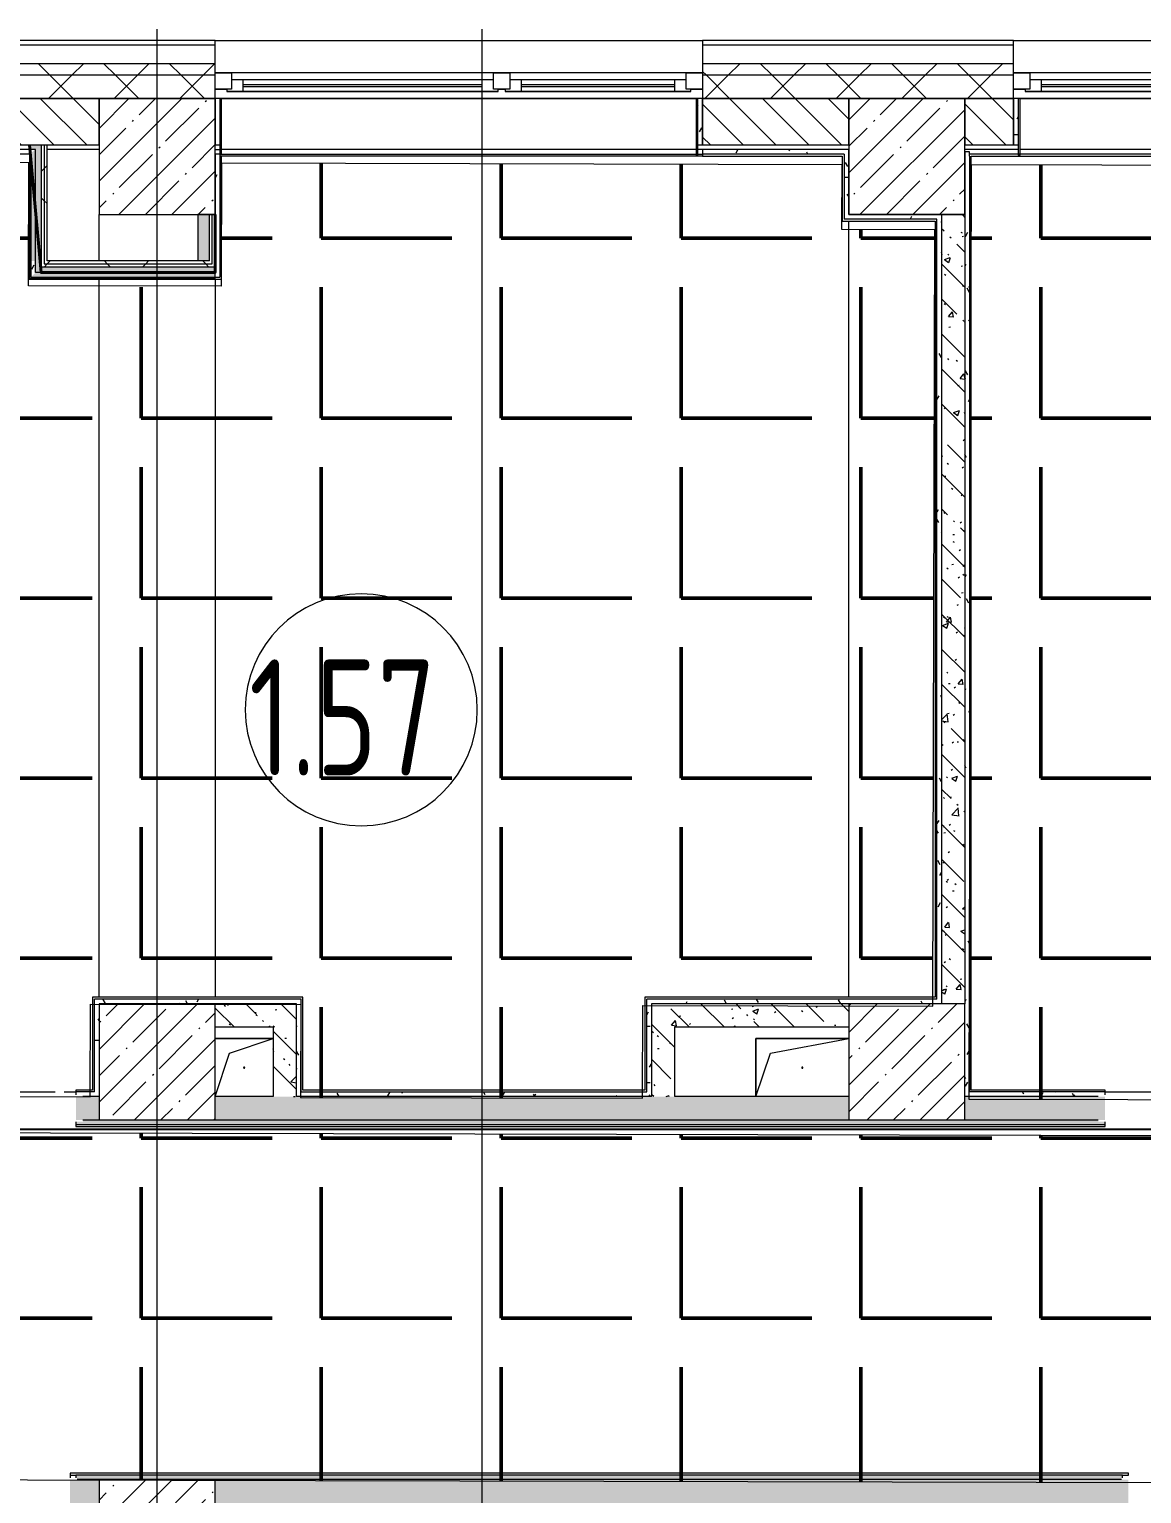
# Model space of a CAD drawing. Header units: millimetres. Extents: x -213547 to 415037, y -3642 to 106956.
# Drawn here: x 70074 to 74867, y 20953 to 27262 of the extents above; entities that cross this region are included whole.
import ezdxf

# ---------------------------------------------------------------- set-up
doc = ezdxf.new("R2010")
doc.units = ezdxf.units.MM
for name, color, linetype, lineweight in [('1144 Монтаж CF7', 152, 'Continuous', 50), ('5.5) Перег WD5', 3, 'Continuous', 40), ('A-AREA-BNDY', 7, 'Continuous', 5), ('A-AREA-IDEN', 7, 'Continuous', 9), ('A-FLOR', 7, 'Continuous', 9), ('A-GENM', 7, 'Continuous', 9), ('A-GLAZ', 7, 'Continuous', 9), ('A-GLAZ-1', 7, 'Continuous', 5), ('A-WALL', 7, 'Continuous', 5), ('I-WALL', 7, 'Continuous', 5), ('S-COLS', 7, 'Continuous', 9), ('S-COLS-1', 7, 'Continuous', 5), ('Оси', 7, 'Continuous', 9)]:
    doc.layers.add(name, color=color, linetype=linetype, lineweight=lineweight)
doc.layers.add('A-WALL-1', color=9, linetype='Continuous', lineweight=5, true_color=0x808080)
doc.layers.add('A-WALL-FNSH-1', color=9, linetype='Continuous', lineweight=5, true_color=0x808080)
doc.styles.add('ISOCPEUR_1', font='isocpeur.ttf', dxfattribs={"height": 350})
doc.styles.add('СПДС', font='ГОСТ тип А.ttf', dxfattribs={"width": 0.9})
doc.dimstyles.new('ISO-2_0_0_9К_Средний_округл2', dxfattribs={"dimscale": 304.8, "dimtxt": 199.196235, "dimasz": 0.492126, "dimexe": 0.393701, "dimexo": 0, "dimgap": 0, "dimtad": 1, "dimdec": 0, "dimrnd": 10, "dimzin": 0, "dimdsep": 46, "dimtxsty": 'ISOCPEUR_1', "dimblk1": 'OBLIQUE', "dimblk2": 'OBLIQUE', "dimsah": 1, "dimcen": 0.09, "dimdle": 0.393701, "dimazin": 0, "dimtfac": 1, "dimtdec": 4, "dimtix": 1, "dimtmove": 0, "dimatfit": 3, "dimfxl": 1, "dimtvp": 1, "dimtolj": 1, "dimtzin": 0, "dimarcsym": 2})
pattern_1 = [(135, (64.7, -136.06), (-150.8683, -150.8683), [213.36, -35.56, 7.112, -35.56]), (135, (64.7, 14.71), (-150.8683, -150.8683), []), (50, (64.7, -136.06), (255.05767, -22.3145), [26.67, -293.37]), (355, (64.7, -136.06), (-49.3404, 267.4791), [21.336, -234.696]), (100.451, (85.96, -137.92), (205.7195, 245.16356), [22.666, -249.326]), (46.184, (64.7, -64.94), (379.511, -58.86), [40.005, -440.055]), (96.636, (96.33, -69.85), (332.3634, 346.3991), [33.999, -373.989]), (351.184, (64.7, -64.94), (332.3669, 346.3953), [32.004, -352.044]), (21, (100.26, -82.72), (212.26017, -143.1711), [26.67, -293.37]), (326, (100.26, -82.72), (86.5224, 257.8632), [21.336, -234.696]), (71.451, (117.95, -94.65), (298.78395, 114.6901), [22.666, -249.326]), (37.5, (64.7, -136.06), (4.32385, 118.37751), [6.706, -225.146, 6.706, -231.546, -235.585]), (37.5, (64.7, -136.06), (4.32385, 118.37751), [-470.103, 6.706, -228.879]), (7.5, (64.7, -136.06), (93.54758, 140.2533), [6.706, -129.134, 6.706, -219.812, -89.789]), (7.5, (64.7, -136.06), (93.54758, 140.2533), [-362.356, 6.706, -83.083]), (327.5, (-14.6, -136.06), (189.82734, -8.02019), [6.706, -82.194, 6.706, -270.662, -368.046]), (327.5, (-14.6, -136.06), (189.82734, -8.02019), [-366.268, 6.706, -361.34]), (317.5, (-50.16, -136.06), (207.38114, 35.59764), [6.706, -108.864, 6.706, -177.495, -261.366]), (317.5, (-50.16, -136.06), (207.38114, 35.59764), [-299.771, 6.706, -254.66])]
pattern_2 = [(45, (64.7, -136.06), (-114.04925, 114.04925), []), (45, (178.75, -136.06), (-114.04925, 114.04925), [201.612, -40.322, 6.706, -33.617])]
pattern_3 = [(45, (64.7, -136.06), (-141.42136, 141.42136), []), (135, (64.7, -136.06), (-141.42136, -141.42136), [])]
pattern_4 = [(0, (64.7, -136.06), (243.84, 60.96), [20.117, -162.763, 20.117, -162.763, -975.36]), (0, (64.7, -136.06), (243.84, 60.96), [-365.76, 20.117, -345.643, 20.117, -162.763, -426.72]), (0, (64.7, -136.06), (243.84, 60.96), [-914.4, 20.117, -101.803, 20.117, -284.683]), (120, (156.14, -105.58), (-174.71291, 180.691634), [20.117, -162.763, 20.117, -162.763, -975.36]), (120, (156.14, -105.58), (-174.71291, 180.691634), [-365.76, 20.117, -345.643, 20.117, -162.763, -426.72]), (120, (156.14, -105.58), (-174.71291, 180.691634), [-914.4, 20.117, -101.803, 20.117, -284.683]), (240, (186.62, 16.34), (-69.12709, -241.651634), [20.117, -162.763, 20.117, -162.763, -975.36]), (240, (186.62, 16.34), (-69.12709, -241.651634), [-365.76, 20.117, -345.643, 20.117, -162.763, -426.72]), (240, (186.62, 16.34), (-69.12709, -241.651634), [-914.4, 20.117, -101.803, 20.117, -284.683])]
pattern_5 = [(45, (64.7, -136.06), (-212.132, 212.132), []), (135, (64.7, -136.06), (-212.132, -212.132), [])]
pattern_6 = [(0, (0, 0), (0, 775.335), [563.88, -211.455]), (90, (0, 0), (-775.335, 5e-14), [563.88, -211.455])]

# ---------------------------------------------------------------- blocks, each defined once
blk = doc.blocks.new('BSC_Колонна _Прямоугольная - 500х500-V49-Объем проектирования 1 этажа')
at = {"layer": 'S-COLS-1'}
h = blk.add_hatch(dxfattribs=at)
h.set_pattern_fill('FP_73', color=256, style=0, pattern_type=2)
h.set_pattern_definition([(45, (-73790, -22950), (-114.04925, 114.04925), []), (45, (-73675.95, -22950), (-114.04925, 114.04925), [201.613, -40.323, 6.706, -33.617])])
h.paths.add_polyline_path([(250, -250), (250, 250), (-250, 250), (-250, -250), (157.5, -250)])
for p, q in [((250, 250), (-250, 250)), ((-250, 250), (-250, -250)), ((250, -250), (250, 250)), ((-250, -250), (250, -250))]:
    blk.add_line(p, q, dxfattribs=at)
blk = doc.blocks.new('BSC_Колонна _Прямоугольная - 500х500-V50-Объем проектирования 1 этажа')
at = {"layer": 'S-COLS-1'}
h = blk.add_hatch(dxfattribs=at)
h.set_pattern_fill('FP_74', color=256, style=0, pattern_type=2)
h.set_pattern_definition([(45, (-70560, -22950), (-114.04925, 114.04925), []), (45, (-70445.95, -22950), (-114.04925, 114.04925), [201.613, -40.323, 6.706, -33.617])])
h.paths.add_polyline_path([(103.4, -250), (250, -250), (250, 250), (-250, 250), (-250, -250)])
for p, q in [((250, 250), (-250, 250)), ((-250, 250), (-250, -250)), ((250, -250), (250, 250)), ((-250, -250), (250, -250))]:
    blk.add_line(p, q, dxfattribs=at)
blk = doc.blocks.new('GM_Отверстие прямоугольное _в плите_ - Отверстие-21612502-Объем проектирования 1 этажа')
at = {"layer": 'A-GENM'}
for p, q in [((-200, -125), (-200, 125)), ((-200, 125), (200, 125)), ((200, 125), (-200, 125)), ((-200, 125), (-200, -125)), ((-137.5, 62.5), (200, 125)), ((-200, -125), (-137.5, 62.5))]:
    blk.add_line(p, q, dxfattribs=at)
for start, end in [(360, 180), (180, 360)]:
    blk.add_arc((0, 0), 2.5, start, end, dxfattribs=at)
blk = doc.blocks.new('GM_Отверстие прямоугольное _в плите_ - Отверстие-21605184-Объем проектирования 1 этажа')
at = {"layer": 'A-GENM'}
for p, q in [((-125, 125), (125, 125)), ((125, 125), (-125, 125)), ((-62.5, 62.5), (125, 125)), ((-125, -125), (-62.5, 62.5))]:
    blk.add_line(p, q, dxfattribs=at)
for start, end in [(360, 180), (180, 360)]:
    blk.add_arc((0, 0), 2.5, start, end, dxfattribs=at)
blk = doc.blocks.new('BSC_Колонна _Прямоугольная - 500х500-V131-Объем проектирования 1 этажа')
at = {"layer": 'S-COLS-1'}
h = blk.add_hatch(dxfattribs=at)
h.set_pattern_fill('FP_132', color=256, style=0, pattern_type=2)
h.set_pattern_definition([(45, (-70560, -20900), (-114.04925, 114.04925), []), (45, (-70445.95, -20900), (-114.04925, 114.04925), [201.613, -40.323, 6.706, -33.617])])
h.paths.add_polyline_path([(-250, -250), (250, -250), (250, 250), (-250, 250), (-250, -237.6)])
for p, q in [((250, 250), (-250, 250)), ((-250, 250), (-250, -250)), ((250, -250), (250, 250)), ((-250, -250), (250, -250))]:
    blk.add_line(p, q, dxfattribs=at)
blk = doc.blocks.new('120_Окно_СКБ_2Ст - 120_Окно_СКБ_2Ст 2100х2400 _мал створка справа_-19092174-Объем проектирования 1 этажа')
at = {"layer": 'A-GLAZ'}
for p, q in [((-1050, -75), (-1050, -5)), ((-1050, -5), (-980, -5)), ((-980, -5), (-980, -75)), ((150, -35), (-980, -35)), ((-980, -35), (-980, -75)), ((-930, -85), (-930, -35)), ((100, -85), (100, -35)), ((150, -75), (150, -5)), ((150, -5), (220, -5)), ((150, -75), (150, -35)), ((220, -5), (220, -75)), ((980, -35), (220, -35)), ((220, -35), (220, -75)), ((270, -85), (270, -35)), ((930, -85), (930, -35)), ((980, -75), (980, -5)), ((980, -5), (1050, -5)), ((980, -75), (980, -35)), ((1050, -5), (1050, -75)), ((-980, -75), (-1050, -75)), ((-980, -75), (-1000, -75)), ((-1000, -75), (-1000, -85)), ((-1000, -85), (170, -85)), ((170, -85), (-1000, -85)), ((220, -75), (150, -75)), ((170, -75), (150, -75)), ((170, -85), (170, -75)), ((220, -75), (200, -75)), ((200, -75), (200, -85)), ((200, -85), (1000, -85)), ((1000, -85), (200, -85)), ((1050, -75), (980, -75)), ((1000, -75), (980, -75)), ((1000, -85), (1000, -75))]:
    blk.add_line(p, q, dxfattribs=at)
at = {"layer": 'A-GLAZ-1'}
for p, q in [((1050, -5), (-1050, -5)), ((-930, -55), (100, -55)), ((270, -55), (930, -55)), ((-1050, -75), (-1000, -75)), ((100, -65), (-930, -65)), ((170, -75), (200, -75)), ((930, -65), (270, -65)), ((1000, -75), (1050, -75))]:
    blk.add_line(p, q, dxfattribs=at)
blk = doc.blocks.new('Марка_Помещения - Номер-25198446-Объем проектирования 1 этажа')
at = {"layer": 'A-AREA-IDEN'}
for start, end in [(360, 180), (180, 360)]:
    blk.add_arc((0, 0), 2.5, start, end, dxfattribs=at)
blk = doc.blocks.new('_Oblique')
at = {"color": 0, "linetype": 'ByBlock', "lineweight": -2}
blk.add_line((-0.5, -0.5), (0.5, 0.5), dxfattribs=at)
blk = doc.blocks.new('*D2021')
at = {"layer": '5.5) Перег WD5', "color": 0, "lineweight": -2, "transparency": 16777216}
for p, q in [((34274.7, 22501.5), (34274.7, 22643.4)), ((34604.7, 22501.5), (34604.7, 22643.4)), ((34154.7, 22523.4), (34604.7, 22523.4)), ((34604.7, 22523.4), (87153.3, 22523.4))]:
    blk.add_line(p, q, dxfattribs=at)
at = {"layer": 'Defpoints', "color": 0, "transparency": 16777216}
for p in [(34604.7, 22523.4), (34274.7, 22501.5), (34604.7, 22501.5)]:
    blk.add_point(p, dxfattribs=at)
at = {"layer": '5.5) Перег WD5', "color": 0, "lineweight": -2, "transparency": 16777216, "xscale": 304.8, "yscale": 304.8, "zscale": 304.8, "rotation": 180}
blk.add_blockref('_Oblique', (34274.7, 22523.4), dxfattribs=at)
at = {"layer": '5.5) Перег WD5', "color": 0, "lineweight": -2, "transparency": 16777216, "xscale": 304.8, "yscale": 304.8, "zscale": 304.8}
blk.add_blockref('_Oblique', (34604.7, 22523.4), dxfattribs=at)
at = {"layer": '5.5) Перег WD5', "color": 0, "lineweight": 25, "transparency": 16777216, "insert": (86593.3, 22990.1), "char_height": 350, "width": 455.087, "attachment_point": 1, "line_spacing_factor": 1.149209, "style": 'ISOCPEUR_1'}
blk.add_mtext('\\A1;330', dxfattribs=at)

msp = doc.modelspace()

# ---------------------------------------------------------------- hatches: boundary and pattern name
at = {"layer": '1144 Монтаж CF7'}
h = msp.add_hatch(dxfattribs=at)
h.set_pattern_fill('ANGLE', color=256, scale=111)
h.set_pattern_definition(pattern_6)
h.paths.add_polyline_path([(85618.1, 19976.5), (85618, 19928.5), (86718, 19926), (86718.1, 19966), (86858.1, 19965.6), (86861.6, 21455.6), (86436.2, 21456.6), (86436.3, 21476.6), (85486.3, 21478.9), (85486.3, 21458.9), (85381.6, 21459.1), (85381.6, 21451.1), (82353.6, 21458.2), (82356, 22478.2), (68336, 22511.1), (68345.9, 26719.1), (67174.4, 26721.9), (67174.3, 26693.9), (66851.8, 26694.6), (66850.9, 26314.6), (66198.9, 26316.1), (66199, 26336.1), (64445.7, 26340.3), (64445.6, 26328.3), (62645.6, 26332.5), (62645.7, 26344.5), (60847, 26348.7), (60846.9, 26328.7), (60199, 26330.2), (60199, 26350.2), (59735.7, 26351.3), (59735.7, 26339.3), (57935.7, 26343.5), (57935.7, 26355.5), (57641, 26356.2), (57638.8, 25422.2), (58018.8, 25421.3), (58017.4, 24841.4), (58189.4, 24840.9), (58189.1, 24672.9), (58199.1, 24672.9), (58199.1, 24692.9), (58769.1, 24691.6), (58769.1, 24671.6), (59869.1, 24669), (59869.1, 24689), (60659.1, 24687.1), (60719.4, 24807), (66847.4, 24792.6), (66842, 22514.6), (66342, 22515.8), (66338.5, 21021.8), (78758.3, 20992.7), (78755.9, 19992.7)])
h = msp.add_hatch(dxfattribs=at)
h.set_pattern_fill('ANGLE', color=256, scale=111)
h.set_pattern_definition(pattern_6)
h.paths.add_polyline_path([(68492.4, 22666.8), (70336.4, 22662.4), (70337.3, 23062.4), (71243.3, 23060.3), (71242.4, 22660.3), (72716.4, 22656.8), (72717.3, 23056.8), (73967.3, 23053.9), (73975.1, 26397.9), (73575.1, 26398.8), (73575.8, 26678.8), (70901.8, 26685.1), (70900.6, 26155.1), (70070.2, 26157.1), (70071.4, 26687.1), (68501.8, 26690.7)], flags=17)
h = msp.add_hatch(dxfattribs=at)
h.set_pattern_fill('ANGLE', color=256, scale=111)
h.set_pattern_definition(pattern_6)
h.paths.add_polyline_path([(74122.4, 22653.5), (76176.4, 22648.7), (76177.3, 23048.7), (77177.3, 23046.4), (77184.5, 26120.4), (76384.5, 26122.2), (76385.8, 26672.2), (74131.8, 26677.5)], flags=17)
at = {"layer": 'A-WALL'}
h = msp.add_hatch(dxfattribs=at)
h.set_pattern_fill('FP_24', color=256, style=0, pattern_type=2)
h.set_pattern_definition(pattern_3)
h.paths.add_polyline_path([(84814.7, 27063.9), (85034.7, 27063.9), (85034.7, 27113.9), (80414.7, 27113.9), (80414.7, 27063.9), (84813, 27063.9)])
h.paths.add_polyline_path([(77314.7, 27063.9), (77314.7, 27113.9), (76414.7, 27113.9), (76414.7, 27063.9), (77106.8, 27063.9)])
h.paths.add_polyline_path([(74314.7, 27063.9), (74314.7, 27113.9), (72974.7, 27113.9), (72974.7, 27063.9), (74012.2, 27063.9)])
h.paths.add_polyline_path([(68274.7, 27063.9), (70874.7, 27063.9), (70874.7, 27113.9), (68274.7, 27113.9)])
h.paths.add_polyline_path([(66791.5, 27063.9), (67174.7, 27063.9), (67174.7, 27113.9), (66224.7, 27113.9), (66224.7, 27063.9)])
h.paths.add_polyline_path([(60069.7, 27063.9), (61124.7, 27063.9), (61124.7, 27113.9), (60069.7, 27113.9), (60069.7, 27073.9)])
h.paths.add_polyline_path([(57507.7, 27063.9), (57769.7, 27063.9), (57769.7, 27113.9), (56924.7, 27113.9), (56924.7, 27063.9)])
h.paths.add_polyline_path([(54824.7, 27063.9), (54824.7, 27113.9), (53924.7, 27113.9), (53924.7, 27063.9), (54413.1, 27063.9)])
h.paths.add_polyline_path([(50924.7, 27063.9), (51824.7, 27063.9), (51824.7, 27113.9), (50924.7, 27113.9), (50924.7, 27073.9)])
h.paths.add_polyline_path([(47724.7, 27063.9), (48824.7, 27063.9), (48824.7, 27113.9), (47724.7, 27113.9), (47724.7, 27073.9)])
h.paths.add_polyline_path([(43066.2, 27063.9), (44624.7, 27063.9), (44624.7, 27113.9), (42224.7, 27113.9), (42224.7, 27063.9), (42844.7, 27063.9)])
h = msp.add_hatch(dxfattribs=at)
h.set_pattern_fill('FP_24', color=256, style=0, pattern_type=2)
h.set_pattern_definition(pattern_3)
h.paths.add_polyline_path([(73604.7, 26963.9), (74314.7, 26963.9), (74314.7, 27063.9), (72974.7, 27063.9), (72974.7, 26963.9), (72980.6, 26963.9)])
h.paths.add_polyline_path([(42844.7, 26963.9), (44624.7, 26963.9), (44624.7, 27063.9), (42224.7, 27063.9), (42224.7, 26963.9), (42824.7, 26963.9)])
h.paths.add_polyline_path([(84327.5, 26963.9), (85034.7, 26963.9), (85034.7, 27063.9), (80414.7, 27063.9), (80414.7, 26963.9), (84164.7, 26963.9)])
h.paths.add_polyline_path([(47724.7, 26963.9), (48824.7, 26963.9), (48824.7, 27063.9), (47724.7, 27063.9), (47724.7, 27003.6)])
h.paths.add_polyline_path([(50924.7, 26963.9), (51824.7, 26963.9), (51824.7, 27063.9), (50924.7, 27063.9), (50924.7, 27003.9)])
h.paths.add_polyline_path([(53924.7, 26963.9), (54824.7, 26963.9), (54824.7, 27063.9), (53924.7, 27063.9), (53924.7, 27003.9)])
h.paths.add_polyline_path([(57414.7, 26963.9), (57769.7, 26963.9), (57769.7, 27063.9), (56924.7, 27063.9), (56924.7, 26963.9)])
h.paths.add_polyline_path([(77106.8, 26963.9), (77314.7, 26963.9), (77314.7, 27063.9), (76414.7, 27063.9), (76414.7, 26963.9), (76814.7, 26963.9)])
h.paths.add_polyline_path([(60069.7, 26963.9), (61124.7, 26963.9), (61124.7, 27063.9), (60069.7, 27063.9), (60069.7, 27003.9)])
h.paths.add_polyline_path([(67124.7, 26963.9), (67142.7, 26965.9), (67142.7, 26973.9), (67174.7, 26973.9), (67174.7, 27063.9), (66224.7, 27063.9), (66224.7, 26963.9), (66824.7, 26963.9)])
h.paths.add_polyline_path([(70374.7, 26963.9), (70874.7, 26963.9), (70874.7, 27063.9), (68274.7, 27063.9), (68274.7, 26973.9), (68306.7, 26973.9), (68306.7, 26965.9), (70041.4, 26963.9)])
h = msp.add_hatch(dxfattribs=at)
h.set_pattern_fill('FP_2', color=256, style=0, pattern_type=2)
h.set_pattern_definition([(135, (64.7, -136.06), (-70.71068, -70.71068), [])])
h.paths.add_polyline_path([(42824.7, 26763.9), (44624.7, 26763.9), (44624.7, 26963.9), (42824.7, 26963.9), (42824.7, 26886.2)])
h.paths.add_polyline_path([(56924.7, 26763.9), (57769.7, 26763.9), (57769.7, 26963.9), (56924.7, 26963.9), (56924.7, 26886.2)])
h.paths.add_polyline_path([(80714.7, 26763.9), (80714.7, 26963.9), (80414.7, 26963.9), (80414.7, 26763.9)])
h.paths.add_polyline_path([(54224.7, 26763.9), (54224.7, 26963.9), (53924.7, 26963.9), (53924.7, 26763.9)])
h.paths.add_polyline_path([(76814.7, 26763.9), (76814.7, 26963.9), (76414.7, 26963.9), (76414.7, 26763.9), (76591, 26763.9)])
h.paths.add_polyline_path([(60069.7, 26763.9), (60224.7, 26763.9), (60224.7, 26963.9), (60069.7, 26963.9), (60069.7, 26800.4)])
h.paths.add_polyline_path([(60824.7, 26763.9), (61124.7, 26763.9), (61124.7, 26963.9), (60824.7, 26963.9), (60824.7, 26817.8)])
h.paths.add_polyline_path([(74314.7, 26763.9), (74314.7, 26963.9), (74104.7, 26963.9), (74104.7, 26763.9)])
h.paths.add_polyline_path([(47724.7, 26763.9), (48224.7, 26763.9), (48223.9, 26963.9), (47724.7, 26963.9), (47724.7, 26886.2)])
h.paths.add_polyline_path([(51464.7, 26763.9), (51824.7, 26763.9), (51824.7, 26963.9), (50924.7, 26963.9), (50924.7, 26763.9), (51406.5, 26763.9)])
h.paths.add_polyline_path([(73604.7, 26763.9), (73604.7, 26963.9), (72974.7, 26963.9), (72974.7, 26763.9), (73496.4, 26763.9)])
h.paths.add_polyline_path([(66848.7, 26763.9), (67124.7, 26763.9), (67124.7, 26963.9), (66824.7, 26963.9), (66824.7, 26763.9)])
h.paths.add_polyline_path([(70374.7, 26763.9), (70374.7, 26963.9), (68274.7, 26963.9), (68270.7, 26763.9), (69886.1, 26763.9)])
at = {"layer": 'I-WALL'}
h = msp.add_hatch(dxfattribs=at)
h.set_pattern_fill('FP_191', color=256, style=0, pattern_type=2)
h.set_pattern_definition(pattern_4)
h.paths.add_polyline_path([(72974.7, 26763.9), (72974.7, 26963.9), (72954.7, 26963.9), (72954.7, 26763.9)])
h = msp.add_hatch(dxfattribs=at)
h.set_pattern_fill('FP_191', color=256, style=0, pattern_type=2)
h.set_pattern_definition(pattern_4)
h.paths.add_polyline_path([(74334.7, 26763.9), (74334.7, 26963.9), (74314.7, 26963.9), (74314.7, 26763.9)])
for points in [[(70100.3, 26238.9), (70125.3, 26238.9), (70125.3, 26763.9), (70075.3, 26763.9), (70075.3, 26743.9), (70100.3, 26743.9), (70075.3, 26723.9), (70075.3, 26263.9), (70100.3, 26263.9), (70100.3, 26245.2)], [(70849.7, 26263.9), (70849.7, 26463.9), (70799.7, 26463.9), (70799.7, 26263.9)], [(70415.1, 26188.9), (70874.7, 26188.9), (70874.7, 26238.9), (70100.3, 26238.9), (70100.3, 26213.9), (70080.3, 26193.9), (70075.3, 26193.9), (70075.3, 26188.9), (70401.8, 26188.9)]]:
    msp.add_hatch(color=256, dxfattribs=at).paths.add_polyline_path(points)
h = msp.add_hatch(dxfattribs=at)
h.set_pattern_fill('FP_192', color=256, style=0, pattern_type=2)
h.set_pattern_definition(pattern_5)
h.paths.add_polyline_path([(70125.3, 26251.4), (70137.8, 26251.4), (70137.8, 26763.9), (70125.3, 26763.9), (70125.3, 26263.9)])
h = msp.add_hatch(dxfattribs=at)
h.set_pattern_fill('FP_192', color=256, style=0, pattern_type=2)
h.set_pattern_definition(pattern_5)
h.paths.add_polyline_path([(70137.8, 26263.9), (70150.3, 26263.9), (70150.3, 26763.9), (70137.8, 26763.9), (70137.8, 26356.2)])
h = msp.add_hatch(dxfattribs=at)
h.set_pattern_fill('FP_191', color=256, style=0, pattern_type=2)
h.set_pattern_definition(pattern_4)
h.paths.add_polyline_path([(68515.6, 26723.9), (70075.3, 26726.1), (70100.3, 26743.9), (68494.7, 26743.9), (68494.7, 26723.9)])
h = msp.add_hatch(dxfattribs=at)
h.set_pattern_fill('FP_191', color=256, style=0, pattern_type=2)
h.set_pattern_definition(pattern_4)
h.paths.add_polyline_path([(70892.5, 26213.9), (70894.7, 26213.9), (70894.7, 26723.9), (70874.7, 26723.9), (70874.7, 26213.9)])
h = msp.add_hatch(dxfattribs=at)
h.set_pattern_fill('FP_191', color=256, style=0, pattern_type=2)
h.set_pattern_definition(pattern_4)
h.paths.add_polyline_path([(70902.7, 26723.9), (70902.7, 26743.9), (70894.7, 26743.9), (70895, 26723.9)])
h.paths.add_polyline_path([(72980.6, 26723.9), (73604.7, 26723.9), (73604.7, 26743.9), (72974.7, 26743.9), (72974.7, 26723.9)])
h = msp.add_hatch(dxfattribs=at)
h.set_pattern_fill('FP_191', color=256, style=0, pattern_type=2)
h.set_pattern_definition(pattern_4)
h.paths.add_polyline_path([(73604.7, 26443.9), (73604.7, 26723.9), (73584.7, 26723.9), (73584.7, 26443.9)])
h = msp.add_hatch(dxfattribs=at)
h.set_pattern_fill('FP_191', color=256, style=0, pattern_type=2)
h.set_pattern_definition(pattern_4)
h.paths.add_polyline_path([(74104.7, 22663.9), (74124.7, 22663.9), (74124.7, 26733.9), (74104.7, 26733.9), (74104.7, 22683.9)])
h = msp.add_hatch(dxfattribs=at)
h.set_pattern_fill('FP_191', color=256, style=0, pattern_type=2)
h.set_pattern_definition(pattern_4)
h.paths.add_polyline_path([(74004.7, 26443.9), (74004.7, 26463.9), (73604.7, 26463.9), (73604.7, 26443.9), (73984.7, 26443.9)])
h = msp.add_hatch(dxfattribs=at)
h.set_pattern_fill('FP_191', color=256, style=0, pattern_type=2)
h.set_pattern_definition(pattern_4)
h.paths.add_polyline_path([(74004.7, 23063.9), (74004.7, 26443.9), (73984.7, 26443.5), (73984.7, 23063.9)])
h = msp.add_hatch(dxfattribs=at)
h.set_pattern_fill('FP_41', color=256, style=0, pattern_type=2)
h.set_pattern_definition(pattern_1)
h.paths.add_polyline_path([(74104.7, 23063.9), (74104.7, 26463.9), (74004.7, 26463.9), (74004.7, 23063.9), (74012.2, 23063.9)])
h = msp.add_hatch(dxfattribs=at)
h.set_pattern_fill('FP_191', color=256, style=0, pattern_type=2)
h.set_pattern_definition(pattern_4)
h.paths.add_polyline_path([(70080.3, 26193.9), (70100.3, 26213.9), (70098.3, 26263.9), (70080.3, 26263.9), (70080.3, 26213.9)])
h = msp.add_hatch(dxfattribs=at)
h.set_pattern_fill('FP_192', color=256, style=0, pattern_type=2)
h.set_pattern_definition(pattern_5)
h.paths.add_polyline_path([(70849.7, 26238.9), (70874.7, 26238.9), (70874.7, 26251.4), (70125.3, 26251.2), (70125.3, 26238.9), (70799.7, 26238.9)])
h = msp.add_hatch(dxfattribs=at)
h.set_pattern_fill('FP_192', color=256, style=0, pattern_type=2)
h.set_pattern_definition(pattern_5)
h.paths.add_polyline_path([(70849.7, 26251.4), (70862.2, 26251.4), (70862.2, 26263.9), (70137.8, 26263.9), (70137.8, 26251.4), (70799.7, 26251.4)])
h = msp.add_hatch(dxfattribs=at)
h.set_pattern_fill('FP_191', color=256, style=0, pattern_type=2)
h.set_pattern_definition(pattern_4)
h.paths.add_polyline_path([(70874.7, 23063.9), (71224.7, 23063.9), (71224.7, 23083.9), (70354.7, 23083.9), (70356.5, 23063.9), (70436.1, 23063.9)])
h = msp.add_hatch(dxfattribs=at)
h.set_pattern_fill('FP_191', color=256, style=0, pattern_type=2)
h.set_pattern_definition(pattern_4)
h.paths.add_polyline_path([(70374.7, 22683.9), (70374.7, 23063.9), (70354.7, 23063.5), (70354.7, 22683.9)])
h = msp.add_hatch(dxfattribs=at)
h.set_pattern_fill('FP_41', color=256, style=0, pattern_type=2)
h.set_pattern_definition(pattern_1)
h.paths.add_polyline_path([(71224.7, 22963.9), (71224.7, 23063.9), (70874.7, 23063.9), (70874.7, 22963.9), (71124.7, 22963.9)])
h = msp.add_hatch(dxfattribs=at)
h.set_pattern_fill('FP_191', color=256, style=0, pattern_type=2)
h.set_pattern_definition(pattern_4)
h.paths.add_polyline_path([(71224.7, 22683.9), (71244.7, 22684), (71244.7, 23083.9), (71224.7, 23083.9), (71224.7, 22684.3)])
h = msp.add_hatch(dxfattribs=at)
h.set_pattern_fill('FP_191', color=256, style=0, pattern_type=2)
h.set_pattern_definition(pattern_4)
h.paths.add_polyline_path([(72754.7, 23063.9), (73984.7, 23063.9), (73984.7, 23083.9), (72734.7, 23083.9), (72734.7, 23063.9)])
h = msp.add_hatch(dxfattribs=at)
h.set_pattern_fill('FP_191', color=256, style=0, pattern_type=2)
h.set_pattern_definition(pattern_4)
h.paths.add_polyline_path([(72754.7, 22663.9), (72754.7, 23063.9), (72734.7, 23063.9), (72734.7, 22663.9)])
h = msp.add_hatch(dxfattribs=at)
h.set_pattern_fill('FP_41', color=256, style=0, pattern_type=2)
h.set_pattern_definition(pattern_1)
h.paths.add_polyline_path([(72854.7, 22963.9), (73604.7, 22963.9), (73604.7, 23063.9), (72754.7, 23063.9), (72754.7, 22963.9)])
h = msp.add_hatch(dxfattribs=at)
h.set_pattern_fill('FP_41', color=256, style=0, pattern_type=2)
h.set_pattern_definition(pattern_1)
h.paths.add_polyline_path([(71224.7, 22663.9), (71224.7, 22963.9), (71124.7, 22963.9), (71124.7, 22663.9)])
h = msp.add_hatch(dxfattribs=at)
h.set_pattern_fill('FP_41', color=256, style=0, pattern_type=2)
h.set_pattern_definition(pattern_1)
h.paths.add_polyline_path([(72754.7, 22663.9), (72854.7, 22663.9), (72854.7, 22963.9), (72754.7, 22963.9), (72754.7, 22683.9)])
h = msp.add_hatch(dxfattribs=at)
h.set_pattern_fill('FP_41', color=256, style=0, pattern_type=2)
h.set_pattern_definition(pattern_1)
h.paths.add_polyline_path([(82394.7, 22563.9), (82494.7, 22563.9), (82494.7, 22663.9), (82294.7, 22661.9), (82294.7, 22653.9), (82264.7, 22653.9), (82264.7, 22573.9), (82294.7, 22573.9), (82294.7, 22565.9), (82374.7, 22563.9)])
h.paths.add_polyline_path([(78764.5, 22563.9), (80714.7, 22563.9), (80714.7, 22663.9), (78514.7, 22663.9), (78514.7, 22563.9), (78544.7, 22563.9)])
h.paths.add_polyline_path([(81232.9, 22563.9), (81284.7, 22565.9), (81284.7, 22573.9), (81314.7, 22573.9), (81314.7, 22653.9), (81284.7, 22653.9), (81284.7, 22661.9), (81214.7, 22660.4), (81214.7, 22563.9)])
h.paths.add_polyline_path([(77384.7, 22563.9), (77414.7, 22563.9), (77414.7, 22663.9), (77314.7, 22663.9), (77314.7, 22563.9), (77344.5, 22563.9)])
h.paths.add_polyline_path([(76233.5, 22563.9), (76814.7, 22563.9), (76814.7, 22663.9), (75809.5, 22663.9), (75809.5, 22563.9), (76075.2, 22563.9)])
h.paths.add_polyline_path([(74124.7, 22563.9), (74709.5, 22563.9), (74709.5, 22663.9), (74104.7, 22663.9), (74104.7, 22563.9)])
h.paths.add_polyline_path([(73604.7, 22563.9), (73604.7, 22663.9), (70874.7, 22663.9), (70874.7, 22563.9), (73584.7, 22563.9)])
h.paths.add_polyline_path([(70304.7, 22563.9), (70374.7, 22563.9), (70374.7, 22663.9), (70274.7, 22663.9), (70274.7, 22563.9)])
h.paths.add_polyline_path([(69174.7, 22563.9), (69174.7, 22663.9), (68374.7, 22663.9), (68374.7, 22563.9), (69149.7, 22563.9)])
h = msp.add_hatch(dxfattribs=at)
h.set_pattern_fill('FP_191', color=256, style=0, pattern_type=2)
h.set_pattern_definition(pattern_4)
h.paths.add_polyline_path([(70304.7, 22663.9), (70374.7, 22663.9), (70374.7, 22683.9), (70274.7, 22683.9), (70274.7, 22671.9), (70304.7, 22671.4)])
h.paths.add_polyline_path([(68474.7, 22663.9), (69144.7, 22664.8), (69144.7, 22671.9), (69174.7, 22671.9), (69174.7, 22683.9), (68474.7, 22683.9)])
h = msp.add_hatch(dxfattribs=at)
h.set_pattern_fill('FP_191', color=256, style=0, pattern_type=2)
h.set_pattern_definition(pattern_4)
h.paths.add_polyline_path([(72734.7, 22663.9), (72734.7, 22683.9), (71224.7, 22683.9), (71224.7, 22663.9), (71949.1, 22663.9)])
h = msp.add_hatch(dxfattribs=at)
h.set_pattern_fill('FP_191', color=256, style=0, pattern_type=2)
h.set_pattern_definition(pattern_4)
h.paths.add_polyline_path([(76194.7, 22663.9), (76194.7, 22683.9), (75809.5, 22683.9), (75809.5, 22671.9), (75839.5, 22671.9), (75839.5, 22663.9), (76075.2, 22663.9)])
h.paths.add_polyline_path([(74124.7, 22663.9), (74679.5, 22665), (74679.5, 22671.9), (74709.5, 22671.9), (74709.5, 22683.9), (74124.7, 22683.9)])
h = msp.add_hatch(dxfattribs=at)
h.set_pattern_fill('FP_191', color=256, style=0, pattern_type=2)
h.set_pattern_definition(pattern_4)
h.paths.add_polyline_path([(82394.7, 22543.9), (82394.7, 22563.9), (82264.7, 22563.9), (82264.7, 22543.9), (82374.7, 22543.9)])
h.paths.add_polyline_path([(81140.3, 22543.9), (81314.7, 22543.9), (81314.7, 22563.9), (78544.7, 22563.7), (78544.7, 22555.9), (78514.7, 22555.9), (78514.7, 22543.9), (80912, 22543.9)])
h.paths.add_polyline_path([(76814.7, 22543.9), (77414.7, 22543.9), (77414.7, 22555.9), (77384.7, 22555.9), (77384.7, 22563.9), (75839.5, 22563.6), (75839.5, 22555.9), (75809.5, 22555.9), (75809.5, 22543.9), (76314.7, 22543.9)])
h.paths.add_polyline_path([(74124.7, 22543.9), (74709.5, 22543.9), (74709.5, 22555.9), (74679.5, 22555.9), (74679.5, 22563.9), (70304.7, 22563.8), (70304.7, 22555.9), (70274.7, 22555.9), (70274.7, 22543.9), (74104.7, 22543.9)])
h.paths.add_polyline_path([(69149.7, 22543.9), (69174.7, 22543.9), (69174.7, 22555.9), (69144.7, 22555.9), (69144.7, 22563.9), (68374.7, 22563.9), (68374.7, 22543.9), (69144.7, 22543.9)])
h = msp.add_hatch(dxfattribs=at)
h.set_pattern_fill('FP_191', color=256, style=0, pattern_type=2)
h.set_pattern_definition(pattern_4)
h.paths.add_polyline_path([(78644.5, 21013.9), (78744.5, 21013.9), (78744.5, 21033.9), (78444.5, 21033.9), (78444.5, 21021.9), (78474.5, 21021.9), (78474.5, 21013.9), (78624.5, 21013.9)])
h.paths.add_polyline_path([(76333.1, 21013.9), (77314.5, 21013.9), (77314.5, 21021.9), (77344.5, 21021.9), (77344.5, 21033.9), (76234.5, 21033.9), (76234.5, 21021.9), (76239.5, 21021.9), (76239.5, 21013.9)])
h.paths.add_polyline_path([(71949.1, 21013.9), (74779.5, 21013.9), (74779.5, 21021.9), (74784.5, 21021.9), (74784.5, 21033.9), (70274.7, 21033.9), (70274.7, 21021.9), (70279.7, 21021.9), (70279.7, 21013.9), (71633.6, 21013.9)])
h.paths.add_polyline_path([(68499.7, 21013.9), (69119.7, 21013.9), (69119.7, 21021.9), (69124.7, 21021.9), (69124.7, 21033.9), (68359.7, 21033.9), (68359.7, 21021.9), (68364.7, 21021.9), (68364.7, 21013.9), (68479.7, 21013.9)])
h.paths.add_polyline_path([(67025.6, 21013.9), (67204.7, 21014.1), (67204.7, 21021.9), (67209.7, 21021.9), (67209.7, 21033.9), (66324.7, 21033.9), (66324.7, 21013.9), (66844.7, 21013.9)])
h = msp.add_hatch(dxfattribs=at)
h.set_pattern_fill('FP_41', color=256, style=0, pattern_type=2)
h.set_pattern_definition(pattern_1)
h.paths.add_polyline_path([(78474.5, 20913.9), (78644.5, 20913.9), (78644.5, 21013.9), (78444.5, 21013.9), (78444.5, 20913.9)])
h.paths.add_polyline_path([(76239.5, 20913.9), (77344.5, 20913.9), (77344.5, 21013.9), (76209.5, 21013.9), (76209.5, 20913.9), (76234.5, 20913.9)])
h.paths.add_polyline_path([(70274.7, 20913.9), (70374.7, 20913.9), (70374.7, 21013.9), (70249.7, 21013.8), (70249.7, 20913.9)])
h.paths.add_polyline_path([(70874.7, 20913.9), (74809.5, 20913.9), (74809.5, 21013.9), (70874.7, 21013.9), (70874.7, 20928.2)])
h.paths.add_polyline_path([(69149.7, 20913.9), (69149.7, 21013.9), (68334.7, 21013.9), (68334.7, 20913.9), (69124.7, 20913.9)])
at = {"layer": 'S-COLS-1'}
h = msp.add_hatch(dxfattribs=at)
h.set_pattern_fill('FP_1', color=256, style=0, pattern_type=2)
h.set_pattern_definition(pattern_2)
h.paths.add_polyline_path([(70874.7, 26463.9), (70874.7, 26963.9), (70374.7, 26963.9), (70374.7, 26463.9), (70401.8, 26463.9)])
h = msp.add_hatch(dxfattribs=at)
h.set_pattern_fill('FP_1', color=256, style=0, pattern_type=2)
h.set_pattern_definition(pattern_2)
h.paths.add_polyline_path([(74104.7, 26463.9), (74104.7, 26963.9), (73604.7, 26963.9), (73604.7, 26463.9), (74012.2, 26463.9)])

# ---------------------------------------------------------------- linework, layer by layer
at = {"layer": '5.5) Перег WD5'}
msp.add_lwpolyline([(70874.7, 26463.9), (70874.7, 26213.9), (70125.3, 26213.9), (70075.3, 26763.9)], dxfattribs=at)
at = {"layer": 'A-AREA-BNDY', "flags": 128}
for points in [[(82356, 22478.2), (68336, 22511.1), (68345.9, 26719.1), (67174.4, 26721.9), (67174.3, 26693.9), (66851.8, 26694.6), (66850.9, 26314.6), (66198.9, 26316.1), (66199, 26336.1), (64445.7, 26340.3)], [(60719.4, 24807), (66847.4, 24792.6), (66842, 22514.6), (66342, 22515.8), (66338.5, 21021.8), (78758.3, 20992.7)]]:
    msp.add_lwpolyline(points, dxfattribs=at)
for points in [[(68492.4, 22666.8), (70336.4, 22662.4), (70337.3, 23062.4), (71243.3, 23060.3), (71242.4, 22660.3), (72716.4, 22656.8), (72717.3, 23056.8), (73967.3, 23053.9), (73975.1, 26397.9), (73575.1, 26398.8), (73575.8, 26678.8), (70901.8, 26685.1), (70900.6, 26155.1), (70070.2, 26157.1), (70071.4, 26687.1), (68501.8, 26690.7)], [(74122.4, 22653.5), (76176.4, 22648.7), (76177.3, 23048.7), (77177.3, 23046.4), (77184.5, 26120.4), (76384.5, 26122.2), (76385.8, 26672.2), (74131.8, 26677.5)]]:
    msp.add_lwpolyline(points, close=True, dxfattribs=at)
at = {"layer": 'A-FLOR'}
for p, q in [((70374.7, 26263.9), (70374.7, 26463.9)), ((70374.7, 26463.9), (70799.7, 26463.9)), ((73604.7, 23091.9), (73604.7, 26435.9)), ((70374.7, 23091.8), (70374.7, 26185.9)), ((70874.7, 26186.1), (70874.7, 23091.9)), ((69174.7, 22683.9), (70184.7, 22683.9)), ((70224.7, 22683.9), (70274.7, 22683.9)), ((74709.5, 22671.9), (74709.5, 22683.9)), ((74709.5, 22683.9), (75719.5, 22683.9)), ((70274.7, 22555.9), (70274.7, 22543.9)), ((74709.5, 22543.9), (74709.5, 22555.9)), ((70249.7, 21033.9), (70249.7, 21021.9)), ((74784.5, 21021.9), (74784.5, 21033.9))]:
    msp.add_line(p, q, dxfattribs=at)
at = {"layer": 'A-WALL'}
for p, q in [((70874.7, 27193.9), (68274.7, 27193.9)), ((70874.7, 27213.9), (72974.7, 27213.9)), ((74314.7, 27193.9), (72974.7, 27193.9)), ((74314.7, 27213.9), (76414.7, 27213.9)), ((70874.7, 27113.9), (68274.7, 27113.9)), ((74314.7, 27113.9), (72974.7, 27113.9)), ((70874.7, 27063.9), (68274.7, 27063.9)), ((74314.7, 27063.9), (72974.7, 27063.9)), ((70374.7, 26963.9), (68270.7, 26963.9)), ((68274.7, 26963.9), (70874.7, 26963.9)), ((70374.7, 26763.9), (70374.7, 26963.9)), ((72946.7, 26963.9), (70902.7, 26963.9)), ((73604.7, 26963.9), (72974.7, 26963.9)), ((72974.7, 26963.9), (74314.7, 26963.9)), ((73604.7, 26763.9), (73604.7, 26963.9)), ((74314.7, 26963.9), (74104.7, 26963.9)), ((74104.7, 26963.9), (74104.7, 26763.9)), ((76386.7, 26963.9), (74342.7, 26963.9)), ((70125.3, 26763.9), (70125.3, 26238.9)), ((70137.8, 26763.9), (70137.8, 26251.4)), ((70080.3, 26723.9), (68494.7, 26723.9)), ((70080.3, 26723.9), (70080.3, 26193.9)), ((70894.7, 26743.9), (70902.7, 26743.9)), ((70894.7, 26723.9), (70894.7, 26213.9)), ((73584.7, 26723.9), (72974.7, 26723.9)), ((73584.7, 26723.9), (73584.7, 26443.9)), ((74124.7, 26715.9), (74124.7, 22683.9)), ((70849.7, 26263.9), (70849.7, 26463.9)), ((70862.2, 26251.4), (70862.2, 26463.9)), ((73984.7, 26443.9), (73584.7, 26443.9)), ((73984.7, 23083.9), (73984.7, 26443.9)), ((70137.8, 26251.4), (70862.2, 26251.4)), ((70125.3, 26238.9), (70874.7, 26238.9)), ((70354.7, 22683.9), (70354.7, 23083.9)), ((71244.7, 22683.9), (71244.7, 23083.9)), ((73984.7, 23083.9), (72734.7, 23083.9)), ((72734.7, 22683.9), (72734.7, 23083.9)), ((70354.7, 22683.9), (70274.7, 22683.9)), ((71244.7, 22683.9), (72734.7, 22683.9)), ((74709.5, 22683.9), (74124.7, 22683.9)), ((74784.5, 21033.9), (70274.7, 21033.9)), ((70374.7, 21013.9), (70279.7, 21013.9)), ((74779.5, 21013.9), (70874.7, 21013.9))]:
    msp.add_line(p, q, dxfattribs=at)
at = {"layer": 'A-WALL-1'}
for p, q in [((70874.7, 26963.9), (70874.7, 27193.9)), ((72974.7, 27193.9), (72974.7, 26963.9)), ((74314.7, 26963.9), (74314.7, 27193.9)), ((70894.7, 26963.9), (70874.7, 26963.9)), ((70874.7, 26963.9), (70874.7, 26763.9)), ((72974.7, 26963.9), (72954.7, 26963.9)), ((72974.7, 26963.9), (72974.7, 26763.9)), ((72974.7, 26763.9), (72974.7, 26963.9)), ((74314.7, 26763.9), (74314.7, 26963.9)), ((74334.7, 26963.9), (74314.7, 26963.9)), ((74314.7, 26963.9), (74314.7, 26763.9)), ((68270.7, 26763.9), (70374.7, 26763.9)), ((70075.3, 26763.9), (70075.3, 26188.9)), ((70150.3, 26263.9), (70150.3, 26763.9)), ((70874.7, 26763.9), (70894.7, 26763.9)), ((72954.7, 26763.9), (72974.7, 26763.9)), ((72974.7, 26763.9), (73604.7, 26763.9)), ((74104.7, 26763.9), (74314.7, 26763.9)), ((74314.7, 26763.9), (74334.7, 26763.9)), ((70100.3, 26743.9), (68474.7, 26743.9)), ((70100.3, 26213.9), (70100.3, 26743.9)), ((70894.7, 26723.9), (70874.7, 26723.9)), ((70874.7, 26723.9), (70874.7, 26213.9)), ((70902.7, 26723.9), (70902.7, 26743.9)), ((73604.7, 26743.9), (72974.7, 26743.9)), ((72974.7, 26743.9), (72974.7, 26723.9)), ((73604.7, 26463.9), (73604.7, 26743.9)), ((74124.7, 26733.9), (74104.7, 26733.9)), ((74104.7, 26733.9), (74104.7, 23063.9)), ((74124.7, 26715.9), (74124.7, 26733.9)), ((70799.7, 26463.9), (70799.7, 26263.9)), ((70874.7, 26463.9), (70799.7, 26463.9)), ((70874.7, 26188.9), (70874.7, 26463.9)), ((74104.7, 26463.9), (73604.7, 26463.9)), ((74004.7, 26463.9), (74004.7, 23063.9)), ((70849.7, 26263.9), (70150.3, 26263.9)), ((70075.3, 26188.9), (70874.7, 26188.9)), ((70080.3, 26193.9), (70894.7, 26193.9)), ((70874.7, 26213.9), (70100.3, 26213.9)), ((71244.7, 23083.9), (70354.7, 23083.9)), ((71224.7, 23063.9), (70874.7, 23063.9)), ((71224.7, 22663.9), (71224.7, 23063.9)), ((73604.7, 23063.9), (72754.7, 23063.9)), ((72754.7, 23063.9), (72754.7, 22663.9)), ((70874.7, 22963.9), (71124.7, 22963.9)), ((71124.7, 22963.9), (71124.7, 22663.9)), ((72854.7, 22963.9), (73604.7, 22963.9)), ((72854.7, 22663.9), (72854.7, 22963.9)), ((70274.7, 22683.9), (70274.7, 22671.9)), ((70374.7, 22663.9), (70304.7, 22663.9)), ((71124.7, 22663.9), (70874.7, 22663.9)), ((72754.7, 22663.9), (71224.7, 22663.9)), ((73604.7, 22663.9), (72854.7, 22663.9)), ((74679.5, 22663.9), (74104.7, 22663.9)), ((70274.7, 22543.9), (74709.5, 22543.9)), ((70304.7, 22563.9), (70374.7, 22563.9)), ((70874.7, 22563.9), (73604.7, 22563.9)), ((74104.7, 22563.9), (74679.5, 22563.9)), ((70274.7, 21033.9), (70274.7, 21021.9))]:
    msp.add_line(p, q, dxfattribs=at)
at = {"layer": 'A-WALL-FNSH-1'}
for p, q in [((70874.7, 27213.9), (68274.7, 27213.9)), ((70874.7, 27193.9), (70874.7, 27213.9)), ((74314.7, 27213.9), (72974.7, 27213.9)), ((72974.7, 27213.9), (72974.7, 27193.9)), ((74314.7, 27193.9), (74314.7, 27213.9)), ((70902.7, 26963.9), (70894.7, 26963.9)), ((70894.7, 26963.9), (70894.7, 26723.9)), ((70902.7, 26743.9), (70902.7, 26963.9)), ((72954.7, 26963.9), (72946.7, 26963.9)), ((72946.7, 26963.9), (72946.7, 26719.9)), ((72954.7, 26719.9), (72954.7, 26963.9)), ((74342.7, 26963.9), (74334.7, 26963.9)), ((74334.7, 26963.9), (74334.7, 26719.9)), ((74342.7, 26719.9), (74342.7, 26963.9)), ((70894.7, 26723.9), (70902.7, 26723.9)), ((70902.7, 26715.9), (70894.7, 26715.9)), ((70902.7, 26185.9), (70902.7, 26715.9)), ((72946.7, 26719.9), (72954.7, 26719.9)), ((72974.7, 26723.9), (72974.7, 26715.9)), ((72974.7, 26715.9), (73576.7, 26715.9)), ((73576.7, 26715.9), (73576.7, 26435.9)), ((76386.7, 26723.9), (74124.7, 26723.9)), ((74132.7, 26715.9), (76394.7, 26715.9)), ((74132.7, 22691.9), (74132.7, 26715.9)), ((74334.7, 26719.9), (74342.7, 26719.9)), ((73576.7, 26435.9), (73976.7, 26435.9)), ((73976.7, 26435.9), (73976.7, 23091.9)), ((70072.3, 26185.9), (70902.7, 26185.9)), ((70894.7, 26213.9), (70894.7, 26193.9)), ((70346.7, 23091.9), (70346.7, 22691.9)), ((71252.7, 23091.9), (70346.7, 23091.9)), ((71252.7, 22691.9), (71252.7, 23091.9)), ((72726.7, 23091.9), (72726.7, 22691.9)), ((73976.7, 23091.9), (72726.7, 23091.9)), ((70346.7, 22691.9), (70274.7, 22691.9)), ((70274.7, 22691.9), (70274.7, 22683.9)), ((72726.7, 22691.9), (71252.7, 22691.9)), ((74709.5, 22691.9), (74132.7, 22691.9)), ((74709.5, 22683.9), (74709.5, 22691.9)), ((70274.7, 22543.9), (70274.7, 22535.9)), ((70274.7, 22535.9), (74709.5, 22535.9)), ((74709.5, 22535.9), (74709.5, 22543.9)), ((74809.5, 21041.9), (70249.7, 21041.9)), ((70249.7, 21041.9), (70249.7, 21033.9)), ((70249.7, 21033.9), (70274.7, 21033.9)), ((74784.5, 21033.9), (74809.5, 21033.9)), ((74809.5, 21033.9), (74809.5, 21041.9))]:
    msp.add_line(p, q, dxfattribs=at)
at = {"layer": 'I-WALL'}
for p, q in [((70902.7, 26963.9), (72946.7, 26963.9)), ((74342.7, 26963.9), (76386.7, 26963.9)), ((70374.7, 26743.9), (70150.3, 26743.9)), ((70874.7, 26743.9), (70874.7, 26743.9)), ((70874.7, 26743.9), (70894.7, 26743.9)), ((72946.7, 26743.9), (70902.7, 26743.9)), ((70902.7, 26723.9), (72946.7, 26723.9)), ((72974.7, 26715.9), (70902.7, 26715.9)), ((72974.7, 26743.9), (72954.7, 26743.9)), ((72954.7, 26723.9), (72974.7, 26723.9)), ((74334.7, 26743.9), (74104.7, 26743.9)), ((76386.7, 26743.9), (74342.7, 26743.9))]:
    msp.add_line(p, q, dxfattribs=at)
at = {"layer": 'S-COLS'}
for p, q in [((70374.7, 26963.9), (70374.7, 26763.9)), ((73604.7, 26963.9), (73604.7, 26763.9)), ((74104.7, 26763.9), (74104.7, 26963.9))]:
    msp.add_line(p, q, dxfattribs=at)
at = {"layer": 'S-COLS-1'}
for p, q in [((70874.7, 26963.9), (70374.7, 26963.9)), ((70874.7, 26463.9), (70874.7, 26963.9)), ((74104.7, 26963.9), (73604.7, 26963.9)), ((70374.7, 26763.9), (70374.7, 26463.9)), ((73604.7, 26763.9), (73604.7, 26463.9)), ((74104.7, 26463.9), (74104.7, 26763.9)), ((70374.7, 26463.9), (70874.7, 26463.9)), ((73604.7, 26463.9), (74104.7, 26463.9))]:
    msp.add_line(p, q, dxfattribs=at)
at = {"layer": 'Оси'}
for points in [[(70624.7, -2042.3), (70624.7, 2957.7), (70624.7, 22262), (70624.7, 27262)], [(72024.7, -2042.3), (72024.7, 2957.7), (72024.7, 22262), (72024.7, 27262)]]:
    msp.add_lwpolyline(points, dxfattribs=at)

# ---------------------------------------------------------------- block references
at = {"layer": 'A-AREA-IDEN', "xscale": 199.9999999999999, "yscale": 199.9999999999999, "zscale": 199.9999999999999}
msp.add_blockref('Марка_Помещения - Номер-25198446-Объем проектирования 1 этажа', (71504.3, 24330.3), dxfattribs=at)
at = {"layer": 'A-GENM'}
for name, p in [('GM_Отверстие прямоугольное _в плите_ - Отверстие-21605184-Объем проектирования 1 этажа', (70999.7, 22788.9)), ('GM_Отверстие прямоугольное _в плите_ - Отверстие-21612502-Объем проектирования 1 этажа', (73404.7, 22788.9))]:
    msp.add_blockref(name, p, dxfattribs=at)
at = {"layer": 'A-GLAZ', "color": 3}
for p in [(71924.7, 27078.9), (75364.7, 27078.9)]:
    msp.add_blockref('120_Окно_СКБ_2Ст - 120_Окно_СКБ_2Ст 2100х2400 _мал створка справа_-19092174-Объем проектирования 1 этажа', p, dxfattribs=at)
at = {"layer": 'S-COLS'}
for name, p in [('BSC_Колонна _Прямоугольная - 500х500-V50-Объем проектирования 1 этажа', (70624.7, 22813.9)), ('BSC_Колонна _Прямоугольная - 500х500-V49-Объем проектирования 1 этажа', (73854.7, 22813.9)), ('BSC_Колонна _Прямоугольная - 500х500-V131-Объем проектирования 1 этажа', (70624.7, 20763.9))]:
    msp.add_blockref(name, p, dxfattribs=at)

# ---------------------------------------------------------------- texts
at = {"layer": 'A-AREA-IDEN', "insert": (71020.5, 24547.5), "char_height": 500, "width": 1212.151, "attachment_point": 1, "style": 'СПДС'}
msp.add_mtext('1.57', dxfattribs=at)

# ---------------------------------------------------------------- dimensions: what is measured, and where the dimension line sits
at = {"layer": '5.5) Перег WD5', "color": 18, "lineweight": 25, "true_color": 0x000000}
dim = msp.add_linear_dim(base=(34604.7, 22523.4), p1=(34274.7, 22501.5), p2=(34604.7, 22501.5), dimstyle='ISO-2_0_0_9К_Средний_округл2', override={"dimasz": 1, "dimpost": '<>', "dimtxsty": 'ISOCPEUR_1', "dimfxl": 330}, dxfattribs=at)
dim.commit()
dim.dimension.update_dxf_attribs({"geometry": '*D2021', "text_midpoint": (86820.8, 22523.4), "dimtype": 160})

doc.saveas('drawing.dxf')
